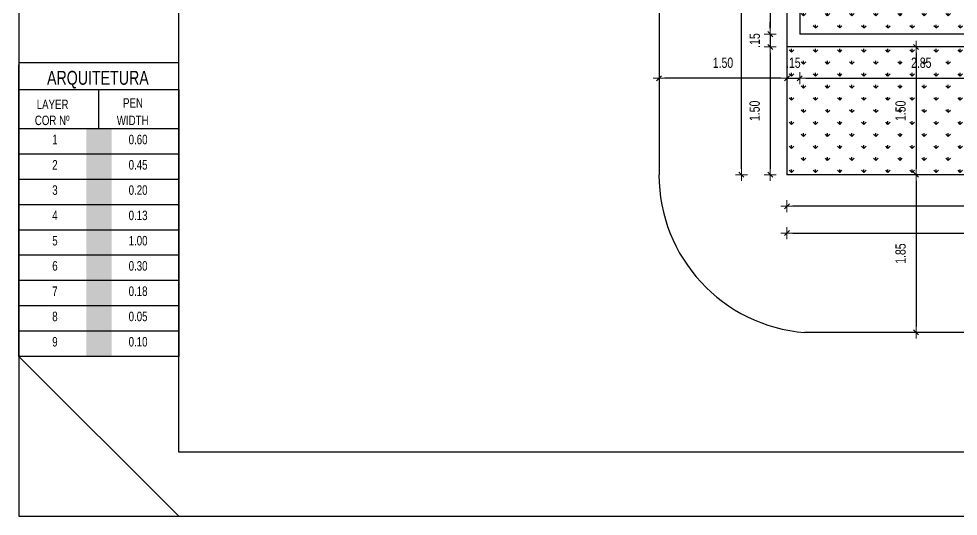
# Model space of a CAD drawing. Extents: x 425 to 531, y 796 to 840.
# Drawn here: x 424.54 to 435.55, y 795.74 to 801.57 of the extents above; entities that cross this region are included whole.
import ezdxf
from ezdxf.enums import TextEntityAlignment as Align

# ---------------------------------------------------------------- set-up
doc = ezdxf.new("R2010")
doc.units = 0
doc.header["$MEASUREMENT"] = 0
doc.header["$PDSIZE"] = -5
doc.linetypes.add('CONTINU', pattern=[0])
doc.layers.get('0').update_dxf_attribs({"linetype": 'CONTINUOUS'})
doc.layers.get('Defpoints').update_dxf_attribs({"linetype": 'CONTINUOUS'})
doc.layers.add('E-hatch', color=8, linetype='CONTINUOUS')
doc.layers.add("PRANCHA - PROJETU'S", color=7, linetype='CONTINUOUS')
doc.layers.add('E-Pen-C', color=4, linetype='CONTINUOUS', lineweight=15)
doc.layers.add('E-Pen-G', color=3, linetype='CONTINUOUS', lineweight=30)
doc.styles.add('F2', font='swisscl.ttf')
doc.dimstyles.new('DIMENSION-1', dxfattribs={"dimtxt": 0.11, "dimasz": 0.07, "dimexe": 1, "dimexo": 0, "dimgap": 0.12, "dimtad": 1, "dimzin": 7, "dimdsep": 46, "dimtxsty": 'F2', "dimblk1": 'TRACO', "dimblk2": 'TRACO', "dimsah": 1, "dimcen": 1, "dimse1": 1, "dimse2": 1, "dimclrd": 256, "dimclre": 256, "dimclrt": 6, "dimadec": 0, "dimazin": 0, "dimtfac": 1, "dimtix": 1, "dimtmove": 2, "dimatfit": 3, "dimldrblk": 'TRACO', "dimfxl": 1, "dimtolj": 1, "dimtzin": 0, "dimarcsym": 0})
pattern_1 = [(90, (0, 57.30681), (-0.141421356, 0.141421356), [0.0375, -0.245342713]), (45, (0, 57.30681), (-0.141421356, 0.141421356), [0.0375, -0.1625]), (135, (0, 57.30681), (-0.141421356, -0.141421356), [0.0375, -0.1625])]

# ---------------------------------------------------------------- blocks, each defined once
blk = doc.blocks.new('TRACO')
at = {"layer": 'E-Pen-C'}
for p, q in [((-1, 0), (1, 0)), ((0, 1), (0, -1))]:
    blk.add_line(p, q, dxfattribs=at)
at = {"layer": 'E-Pen-G'}
blk.add_line((-0.42, -0.42), (0.42, 0.42), dxfattribs=at)
blk = doc.blocks.new('*D332')
at = {"color": 4, "lineweight": -2, "transparency": 16777216}
blk.add_line((433.349, 802.223), (433.349, 801.463), dxfattribs=at)
at = {"layer": 'Defpoints', "color": 0, "linetype": 'CONTINU', "transparency": 16777216}
for p in [(433.545, 802.293), (433.349, 801.393), (433.695, 801.393)]:
    blk.add_point(p, dxfattribs=at)
at = {"color": 4, "linetype": 'CONTINU', "lineweight": -2, "transparency": 16777216, "xscale": 0.07, "yscale": 0.07, "zscale": 0.07}
for p, rotation in [((433.349, 802.293), 90), ((433.349, 801.393), 270)]:
    blk.add_blockref('TRACO', p, dxfattribs=dict(at, rotation=rotation))
at = {"color": 4, "linetype": 'CONTINU', "transparency": 16777216, "insert": (433.167, 801.843), "char_height": 0.12, "attachment_point": 5, "rotation": 90, "style": 'F2'}
blk.add_mtext('\\A1;.90', dxfattribs=at)
blk = doc.blocks.new('*D333')
at = {"color": 4, "lineweight": -2, "transparency": 16777216}
for p, q in [((433.349, 801.463), (433.349, 801.533)), ((433.349, 801.393), (433.349, 801.243)), ((433.349, 801.173), (433.349, 801.103))]:
    blk.add_line(p, q, dxfattribs=at)
at = {"layer": 'Defpoints', "color": 0, "linetype": 'CONTINU', "transparency": 16777216}
for p in [(433.695, 801.393), (433.349, 801.243), (433.545, 801.243)]:
    blk.add_point(p, dxfattribs=at)
at = {"color": 4, "linetype": 'CONTINU', "lineweight": -2, "transparency": 16777216, "xscale": 0.07, "yscale": 0.07, "zscale": 0.07}
for p, rotation in [((433.349, 801.393), 270), ((433.349, 801.243), 90)]:
    blk.add_blockref('TRACO', p, dxfattribs=dict(at, rotation=rotation))
at = {"color": 4, "linetype": 'CONTINU', "transparency": 16777216, "insert": (433.168, 801.318), "char_height": 0.12, "attachment_point": 5, "rotation": 90, "style": 'F2'}
blk.add_mtext('\\A1;.15', dxfattribs=at)
blk = doc.blocks.new('*D334')
at = {"color": 4, "lineweight": -2, "transparency": 16777216}
blk.add_line((433.012, 799.813), (433.012, 809.673), dxfattribs=at)
at = {"layer": 'Defpoints', "color": 0, "linetype": 'CONTINU', "transparency": 16777216}
for p in [(433.012, 809.743), (433.545, 809.743), (433.545, 799.743)]:
    blk.add_point(p, dxfattribs=at)
at = {"color": 4, "linetype": 'CONTINU', "lineweight": -2, "transparency": 16777216, "xscale": 0.07, "yscale": 0.07, "zscale": 0.07}
for p, rotation in [((433.012, 809.743), 90), ((433.012, 799.743), 270)]:
    blk.add_blockref('TRACO', p, dxfattribs=dict(at, rotation=rotation))
at = {"color": 4, "linetype": 'CONTINU', "transparency": 16777216, "insert": (432.83, 804.743), "char_height": 0.12, "attachment_point": 5, "rotation": 90, "style": 'F2'}
blk.add_mtext('\\A1;10.00', dxfattribs=at)
blk = doc.blocks.new('*D335')
at = {"color": 4, "lineweight": -2, "transparency": 16777216}
blk.add_line((433.349, 801.173), (433.349, 799.813), dxfattribs=at)
at = {"layer": 'Defpoints', "color": 0, "linetype": 'CONTINU', "transparency": 16777216}
for p in [(433.545, 801.243), (433.349, 799.743), (433.545, 799.743)]:
    blk.add_point(p, dxfattribs=at)
at = {"color": 4, "linetype": 'CONTINU', "lineweight": -2, "transparency": 16777216, "xscale": 0.07, "yscale": 0.07, "zscale": 0.07}
for p, rotation in [((433.349, 801.243), 90), ((433.349, 799.743), 270)]:
    blk.add_blockref('TRACO', p, dxfattribs=dict(at, rotation=rotation))
at = {"color": 4, "linetype": 'CONTINU', "transparency": 16777216, "insert": (433.167, 800.493), "char_height": 0.12, "attachment_point": 5, "rotation": 90, "style": 'F2'}
blk.add_mtext('\\A1;1.50', dxfattribs=at)
blk = doc.blocks.new('*D388')
at = {"color": 4, "lineweight": -2, "transparency": 16777216}
for p, q in [((433.475, 800.876), (433.405, 800.876)), ((433.545, 800.876), (433.695, 800.876)), ((433.765, 800.876), (433.835, 800.876))]:
    blk.add_line(p, q, dxfattribs=at)
at = {"layer": 'Defpoints', "color": 0, "linetype": 'CONTINU', "transparency": 16777216}
for p in [(433.695, 801.393), (433.545, 801.243), (433.695, 800.876)]:
    blk.add_point(p, dxfattribs=at)
at = {"color": 4, "linetype": 'CONTINU', "lineweight": -2, "transparency": 16777216, "xscale": 0.07, "yscale": 0.07, "zscale": 0.07}
blk.add_blockref('TRACO', (433.545, 800.876), dxfattribs=at)
at = {"color": 4, "linetype": 'CONTINU', "lineweight": -2, "transparency": 16777216, "xscale": 0.07, "yscale": 0.07, "zscale": 0.07, "rotation": 180}
blk.add_blockref('TRACO', (433.695, 800.876), dxfattribs=at)
at = {"color": 4, "linetype": 'CONTINU', "transparency": 16777216, "insert": (433.62, 801.057), "char_height": 0.12, "attachment_point": 5, "style": 'F2'}
blk.add_mtext('\\A1;.15', dxfattribs=at)
blk = doc.blocks.new('*D389')
at = {"color": 4, "lineweight": -2, "transparency": 16777216}
blk.add_line((433.765, 800.876), (436.475, 800.876), dxfattribs=at)
at = {"layer": 'Defpoints', "color": 0, "linetype": 'CONTINU', "transparency": 16777216}
for p in [(433.695, 801.393), (436.545, 801.393), (436.545, 800.876)]:
    blk.add_point(p, dxfattribs=at)
at = {"color": 4, "linetype": 'CONTINU', "lineweight": -2, "transparency": 16777216, "xscale": 0.07, "yscale": 0.07, "zscale": 0.07, "rotation": 180}
blk.add_blockref('TRACO', (433.695, 800.876), dxfattribs=at)
at = {"color": 4, "linetype": 'CONTINU', "lineweight": -2, "transparency": 16777216, "xscale": 0.07, "yscale": 0.07, "zscale": 0.07}
blk.add_blockref('TRACO', (436.545, 800.876), dxfattribs=at)
at = {"color": 4, "linetype": 'CONTINU', "transparency": 16777216, "insert": (435.12, 801.057), "char_height": 0.12, "attachment_point": 5, "style": 'F2'}
blk.add_mtext('\\A1;2.85', dxfattribs=at)
blk = doc.blocks.new('*D343')
at = {"color": 4, "lineweight": -2, "transparency": 16777216}
blk.add_line((442.208, 799.374), (433.615, 799.374), dxfattribs=at)
at = {"layer": 'Defpoints', "color": 0, "linetype": 'CONTINU', "transparency": 16777216}
for p in [(433.545, 799.743), (442.278, 799.743), (433.545, 799.374)]:
    blk.add_point(p, dxfattribs=at)
at = {"color": 4, "linetype": 'CONTINU', "lineweight": -2, "transparency": 16777216, "xscale": 0.07, "yscale": 0.07, "zscale": 0.07, "rotation": 180}
blk.add_blockref('TRACO', (433.545, 799.374), dxfattribs=at)
at = {"color": 4, "linetype": 'CONTINU', "lineweight": -2, "transparency": 16777216, "xscale": 0.07, "yscale": 0.07, "zscale": 0.07}
blk.add_blockref('TRACO', (442.278, 799.374), dxfattribs=at)
at = {"color": 4, "linetype": 'CONTINU', "transparency": 16777216, "insert": (437.911, 799.556), "char_height": 0.12, "attachment_point": 5, "style": 'F2'}
blk.add_mtext('\\A1;8.73', dxfattribs=at)
blk = doc.blocks.new('*D344')
at = {"color": 4, "lineweight": -2, "transparency": 16777216}
blk.add_line((433.615, 799.059), (453.475, 799.059), dxfattribs=at)
at = {"layer": 'Defpoints', "color": 0, "linetype": 'CONTINU', "transparency": 16777216}
for p in [(433.545, 799.743), (453.545, 799.743), (453.545, 799.059)]:
    blk.add_point(p, dxfattribs=at)
at = {"color": 4, "linetype": 'CONTINU', "lineweight": -2, "transparency": 16777216, "xscale": 0.07, "yscale": 0.07, "zscale": 0.07, "rotation": 180}
blk.add_blockref('TRACO', (433.545, 799.059), dxfattribs=at)
at = {"color": 4, "linetype": 'CONTINU', "lineweight": -2, "transparency": 16777216, "xscale": 0.07, "yscale": 0.07, "zscale": 0.07}
blk.add_blockref('TRACO', (453.545, 799.059), dxfattribs=at)
at = {"color": 4, "linetype": 'CONTINU', "transparency": 16777216, "insert": (443.545, 799.241), "char_height": 0.12, "attachment_point": 5, "style": 'F2'}
blk.add_mtext('\\A1;20.00', dxfattribs=at)
blk = doc.blocks.new('*D379')
at = {"color": 4, "linetype": 'Continuous', "lineweight": -2, "transparency": 16777216}
blk.add_line((435.059, 799.673), (435.059, 797.963), dxfattribs=at)
at = {"layer": 'Defpoints', "color": 0, "linetype": 'CONTINU', "transparency": 16777216}
for p in [(434.781, 799.743), (434.781, 797.893), (435.059, 797.893)]:
    blk.add_point(p, dxfattribs=at)
at = {"color": 4, "linetype": 'CONTINU', "lineweight": -2, "transparency": 16777216, "xscale": 0.07, "yscale": 0.07, "zscale": 0.07}
for p, rotation in [((435.059, 799.743), 90), ((435.059, 797.893), 270)]:
    blk.add_blockref('TRACO', p, dxfattribs=dict(at, rotation=rotation))
at = {"color": 4, "linetype": 'CONTINU', "transparency": 16777216, "insert": (434.878, 798.818), "char_height": 0.12, "attachment_point": 5, "rotation": 90, "style": 'F2'}
blk.add_mtext('\\A1;1.85', dxfattribs=at)
blk = doc.blocks.new('*D380')
at = {"color": 4, "linetype": 'Continuous', "lineweight": -2, "transparency": 16777216}
blk.add_line((433.475, 800.876), (432.115, 800.876), dxfattribs=at)
at = {"layer": 'Defpoints', "color": 0, "linetype": 'CONTINU', "transparency": 16777216}
for p in [(432.045, 800.876), (432.045, 799.743), (433.545, 799.743)]:
    blk.add_point(p, dxfattribs=at)
at = {"color": 4, "linetype": 'CONTINU', "lineweight": -2, "transparency": 16777216, "xscale": 0.07, "yscale": 0.07, "zscale": 0.07, "rotation": 180}
blk.add_blockref('TRACO', (432.045, 800.876), dxfattribs=at)
at = {"color": 4, "linetype": 'CONTINU', "lineweight": -2, "transparency": 16777216, "xscale": 0.07, "yscale": 0.07, "zscale": 0.07}
blk.add_blockref('TRACO', (433.545, 800.876), dxfattribs=at)
at = {"color": 4, "linetype": 'CONTINU', "transparency": 16777216, "insert": (432.795, 801.057), "char_height": 0.12, "attachment_point": 5, "style": 'F2'}
blk.add_mtext('\\A1;1.50', dxfattribs=at)
blk = doc.blocks.new('*D411')
at = {"color": 4, "linetype": 'Continuous', "lineweight": -2, "transparency": 16777216}
blk.add_line((435.059, 801.173), (435.059, 799.813), dxfattribs=at)
at = {"layer": 'Defpoints', "color": 0, "linetype": 'CONTINU', "transparency": 16777216}
for p in [(433.545, 801.243), (433.545, 799.743), (435.059, 799.743)]:
    blk.add_point(p, dxfattribs=at)
at = {"color": 4, "linetype": 'CONTINU', "lineweight": -2, "transparency": 16777216, "xscale": 0.07, "yscale": 0.07, "zscale": 0.07}
for p, rotation in [((435.059, 801.243), 90), ((435.059, 799.743), 270)]:
    blk.add_blockref('TRACO', p, dxfattribs=dict(at, rotation=rotation))
at = {"color": 4, "linetype": 'CONTINU', "transparency": 16777216, "insert": (434.878, 800.493), "char_height": 0.12, "attachment_point": 5, "rotation": 90, "style": 'F2'}
blk.add_mtext('\\A1;1.50', dxfattribs=at)

msp = doc.modelspace()

# ---------------------------------------------------------------- hatches: boundary and pattern name
at = {"layer": 'E-hatch'}
h = msp.add_hatch(dxfattribs=at)
h.set_pattern_fill('GRASS', color=8, scale=0.2, style=0)
h.set_pattern_definition(pattern_1)
h.paths.add_polyline_path([(436.545, 809.593), (433.695, 809.593), (433.695, 803.093, -0.010731), (433.729, 803.092), (433.729, 803.21), (434.085, 803.21), (434.085, 802.992, -0.058175), (434.235, 802.883), (434.235, 803.21), (434.591, 803.21), (434.591, 802.19), (434.235, 802.19), (434.235, 802.293), (434.085, 802.293), (434.085, 802.19), (433.729, 802.19), (433.729, 802.293), (433.695, 802.293), (433.695, 801.393), (436.345, 801.393), (436.345, 802.587), (436.138, 802.587), (436.138, 803.607), (436.345, 803.607), (436.345, 803.693), (435.645, 803.693), (435.645, 805.893), (435.645, 808.093), (436.545, 808.093)])
h.paths.add_polyline_path([(434.754, 808.603, -1), (434.867, 808.603, -1)], flags=16)
h.paths.add_polyline_path([(434.235, 808.04), (434.591, 808.04), (434.591, 807.02), (434.235, 807.02)], flags=16)
h.paths.add_polyline_path([(434.085, 808.04), (434.085, 807.02), (433.729, 807.02), (433.729, 808.04)], flags=16)
h.paths.add_polyline_path([(434.708, 808.04), (435.063, 808.04), (435.063, 807.02), (434.708, 807.02)], flags=16)
h.paths.add_polyline_path([(435.176, 808.04), (435.532, 808.04), (435.532, 807.02), (435.176, 807.02)], flags=16)
h.paths.add_polyline_path([(434.235, 806.951), (434.591, 806.951), (434.591, 805.931), (434.235, 805.931)], flags=16)
h.paths.add_polyline_path([(434.085, 806.951), (434.085, 805.931), (433.729, 805.931), (433.729, 806.951)], flags=16)
h.paths.add_polyline_path([(434.708, 806.951), (435.063, 806.951), (435.063, 805.931), (434.708, 805.931)], flags=16)
h.paths.add_polyline_path([(435.176, 806.951), (435.532, 806.951), (435.532, 805.931), (435.176, 805.931)], flags=16)
h.paths.add_polyline_path([(434.235, 805.849), (434.591, 805.849), (434.591, 804.829), (434.235, 804.829)], flags=16)
h.paths.add_polyline_path([(434.085, 805.849), (434.085, 805.584, -0.358513), (434.14, 805.533), (434.14, 805.438, -0.358513), (434.085, 805.388), (434.085, 804.829), (433.802, 804.829), (433.802, 804.76), (434.085, 804.76), (434.085, 803.74), (433.729, 803.74), (433.729, 804.76), (433.802, 804.76), (433.802, 804.829), (433.729, 804.829), (433.729, 805.849)], flags=16)
h.paths.add_polyline_path([(434.708, 805.849), (435.063, 805.849), (435.063, 804.829), (434.708, 804.829)], flags=16)
h.paths.add_polyline_path([(435.176, 805.849), (435.532, 805.849), (435.532, 804.829), (435.176, 804.829)], flags=16)
h.paths.add_polyline_path([(434.235, 804.76), (434.591, 804.76), (434.591, 803.74), (434.235, 803.74)], flags=16)
h.paths.add_polyline_path([(434.708, 804.76), (435.063, 804.76), (435.063, 803.74), (434.708, 803.74)], flags=16)
h.paths.add_polyline_path([(435.176, 804.76), (435.532, 804.76), (435.532, 803.74), (435.176, 803.74)], flags=16)
h.paths.add_polyline_path([(434.708, 803.45), (435.063, 803.45), (435.063, 802.43), (434.708, 802.43)], flags=16)
h.paths.add_polyline_path([(435.657, 803.607), (436.013, 803.607), (436.013, 802.587), (435.657, 802.587)], flags=16)
h.paths.add_polyline_path([(435.176, 803.45), (435.532, 803.45), (435.532, 802.43), (435.176, 802.43)], flags=16)
h.paths.add_polyline_path([(436.138, 804.76), (436.494, 804.76), (436.494, 804.093), (436.545, 804.093), (436.545, 805.893), (435.645, 805.893), (435.645, 803.693), (436.345, 803.693), (436.345, 803.74), (436.138, 803.74)], flags=17)
h.paths.add_polyline_path([(436.013, 803.74), (435.657, 803.74), (435.657, 804.76), (436.013, 804.76)], flags=16)
h.paths.add_polyline_path([(436.013, 804.829), (435.657, 804.829), (435.657, 805.849), (436.013, 805.849)], flags=16)
h.paths.add_polyline_path([(436.138, 804.829), (436.138, 805.849), (436.494, 805.849), (436.494, 804.829)], flags=16)
h.paths.add_polyline_path([(436.545, 808.093), (435.645, 808.093), (435.645, 805.893), (436.545, 805.893)], flags=17)
h.paths.add_polyline_path([(436.138, 806.951), (436.494, 806.951), (436.494, 805.931), (436.138, 805.931)], flags=16)
h.paths.add_polyline_path([(436.013, 805.931), (435.657, 805.931), (435.657, 806.951), (436.013, 806.951)], flags=16)
h.paths.add_polyline_path([(436.138, 807.02), (436.138, 808.04), (436.494, 808.04), (436.494, 807.02)], flags=16)
h.paths.add_polyline_path([(436.013, 807.02), (435.657, 807.02), (435.657, 808.04), (436.013, 808.04)], flags=16)
h.paths.add_polyline_path([(434.235, 802.883, 0.058175), (434.085, 802.992), (434.085, 802.739, -0.287812), (434.125, 802.691), (434.125, 802.596, -0.287812), (434.085, 802.548), (434.085, 802.323), (434.235, 802.323)], flags=17)
h.paths.add_polyline_path([(436.495, 802.587), (436.345, 802.587), (436.345, 801.393), (436.495, 801.393)], flags=17)
h.paths.add_polyline_path([(436.545, 803.693), (436.495, 803.693), (436.495, 801.393), (436.545, 801.393)], flags=17)
h.paths.add_polyline_path([(436.495, 803.693), (436.345, 803.693), (436.345, 803.607), (436.495, 803.607)], flags=17)
h.paths.add_polyline_path([(436.545, 803.943), (436.495, 803.943), (436.495, 803.693), (436.545, 803.693)], flags=16)
h.paths.add_polyline_path([(434.634, 808.757), (435.421, 808.757), (435.421, 808.971), (434.634, 808.971)], flags=24)
h.paths.add_polyline_path([(434.645, 808.936), (435.41, 808.936), (435.41, 809.163), (434.645, 809.163)], flags=24)
h.paths.add_polyline_path([(436.327, 801.83), (436.327, 802.153), (436.074, 802.153), (436.074, 801.83)], flags=24)
h.paths.add_polyline_path([(436.327, 808.041), (436.327, 808.289), (436.074, 808.289), (436.074, 808.041)], flags=25)
h.paths.add_polyline_path([(435.99, 802.08), (435.99, 802.403), (435.737, 802.403), (435.737, 802.08)], flags=24)
h.paths.add_polyline_path([(433.766, 805.39), (434.078, 805.39), (434.078, 805.584), (433.766, 805.584)], flags=8)
h.paths.add_polyline_path([(434.844, 808.371), (435.283, 808.371), (435.283, 808.532), (434.844, 808.532)], flags=24)
h.paths.add_polyline_path([(434.947, 808.605), (435.283, 808.605), (435.283, 808.789), (434.947, 808.789)], flags=24)
h.paths.add_polyline_path([(436.327, 805.431), (436.327, 805.754), (436.074, 805.754), (436.074, 805.431)], flags=24)
h = msp.add_hatch(dxfattribs=at)
h.set_pattern_fill('GRASS', color=8, scale=0.2, style=0)
h.set_pattern_definition(pattern_1)
h.paths.add_polyline_path([(442.278, 799.743), (442.278, 801.243), (437.795, 801.243), (437.795, 801.043), (436.345, 801.043), (436.345, 801.243), (433.545, 801.243), (433.545, 799.743)])
h.paths.add_polyline_path([(437.754, 800.121, -1), (437.641, 800.121, -1)], flags=16)
h.paths.add_polyline_path([(437.795, 801.043), (437.795, 801.243), (437.645, 801.243), (437.645, 801.193), (436.495, 801.193), (436.495, 801.243), (436.345, 801.243), (436.345, 801.043)], flags=16)
h.paths.add_polyline_path([(437.652, 800.459), (438.177, 800.459), (438.177, 800.643), (437.652, 800.643)], flags=24)
h.paths.add_polyline_path([(437.521, 800.275), (438.308, 800.275), (438.308, 800.489), (437.521, 800.489)], flags=24)
h.paths.add_polyline_path([(433.493, 800.93), (433.741, 800.93), (433.741, 801.183), (433.493, 801.183)], flags=9)
h.paths.add_polyline_path([(434.958, 800.93), (435.281, 800.93), (435.281, 801.183), (434.958, 801.183)], flags=24)
h.paths.add_polyline_path([(436.493, 800.93), (436.741, 800.93), (436.741, 801.183), (436.493, 801.183)], flags=24)
h.paths.add_polyline_path([(437.131, 800.93), (437.455, 800.93), (437.455, 801.183), (437.131, 801.183)], flags=24)
h.paths.add_polyline_path([(437.893, 800.93), (438.141, 800.93), (438.141, 801.183), (437.893, 801.183)], flags=24)
h.paths.add_polyline_path([(438.143, 800.93), (438.391, 800.93), (438.391, 801.183), (438.143, 801.183)], flags=24)
h.paths.add_polyline_path([(438.393, 800.93), (438.641, 800.93), (438.641, 801.183), (438.393, 801.183)], flags=24)
h.paths.add_polyline_path([(438.643, 800.93), (438.891, 800.93), (438.891, 801.183), (438.643, 801.183)], flags=24)
h.paths.add_polyline_path([(438.893, 800.93), (439.141, 800.93), (439.141, 801.183), (438.893, 801.183)], flags=24)
h.paths.add_polyline_path([(439.143, 800.93), (439.391, 800.93), (439.391, 801.183), (439.143, 801.183)], flags=24)
h.paths.add_polyline_path([(439.393, 800.93), (439.641, 800.93), (439.641, 801.183), (439.393, 801.183)], flags=24)
h.paths.add_polyline_path([(439.643, 800.93), (439.891, 800.93), (439.891, 801.183), (439.643, 801.183)], flags=24)
h.paths.add_polyline_path([(439.893, 800.93), (440.141, 800.93), (440.141, 801.183), (439.893, 801.183)], flags=24)
h.paths.add_polyline_path([(440.143, 800.93), (440.391, 800.93), (440.391, 801.183), (440.143, 801.183)], flags=24)
h.paths.add_polyline_path([(440.393, 800.93), (440.641, 800.93), (440.641, 801.183), (440.393, 801.183)], flags=24)
h.paths.add_polyline_path([(440.643, 800.93), (440.891, 800.93), (440.891, 801.183), (440.643, 801.183)], flags=24)
h.paths.add_polyline_path([(440.893, 800.93), (441.141, 800.93), (441.141, 801.183), (440.893, 801.183)], flags=24)
h.paths.add_polyline_path([(441.093, 800.93), (441.341, 800.93), (441.341, 801.183), (441.093, 801.183)], flags=24)
h.paths.add_polyline_path([(441.822, 800.93), (442.145, 800.93), (442.145, 801.183), (441.822, 801.183)], flags=24)
h.paths.add_polyline_path([(435.005, 800.33), (435.005, 800.653), (434.752, 800.653), (434.752, 800.33)], flags=24)
h.paths.add_polyline_path([(437.731, 799.889), (438.171, 799.889), (438.171, 800.05), (437.731, 800.05)], flags=24)
h.paths.add_polyline_path([(437.834, 800.123), (438.17, 800.123), (438.17, 800.307), (437.834, 800.307)], flags=24)
at = {"layer": "PRANCHA - PROJETU'S"}
h = msp.add_hatch(color=1, dxfattribs=at)
h.set_gradient(color1=(255, 0, 0), color2=(255, 0, 0), tint=1)
h.paths.add_polyline_path([(425.625, 800.281), (425.329, 800.281), (425.329, 799.984), (425.625, 799.984)])
h = msp.add_hatch(color=2, dxfattribs=at)
h.set_gradient(color1=(255, 255, 0), color2=(255, 255, 0), tint=1)
h.paths.add_polyline_path([(425.625, 799.687), (425.625, 799.984), (425.329, 799.984), (425.329, 799.687)])
h = msp.add_hatch(color=3, dxfattribs=at)
h.set_gradient(color1=(0, 255, 0), color2=(0, 255, 0), tint=1)
h.paths.add_polyline_path([(425.625, 799.687), (425.329, 799.687), (425.329, 799.391), (425.625, 799.391)])
h = msp.add_hatch(color=4, dxfattribs=at)
h.set_gradient(color1=(0, 255, 255), color2=(0, 255, 255), tint=1)
h.paths.add_polyline_path([(425.625, 799.391), (425.329, 799.391), (425.329, 799.094), (425.625, 799.094)])
h = msp.add_hatch(color=5, dxfattribs=at)
h.set_gradient(color1=(0, 0, 255), color2=(0, 0, 255), tint=1)
h.paths.add_polyline_path([(425.625, 799.094), (425.329, 799.094), (425.329, 798.798), (425.625, 798.798)])
h = msp.add_hatch(color=6, dxfattribs=at)
h.set_gradient(color1=(255, 0, 255), color2=(255, 0, 255), tint=1)
h.paths.add_polyline_path([(425.625, 798.798), (425.329, 798.798), (425.329, 798.501), (425.625, 798.501)])
h = msp.add_hatch(color=7, dxfattribs=at)
h.set_gradient(color1=(255, 255, 255), tint=1)
h.paths.add_polyline_path([(425.625, 798.501), (425.329, 798.501), (425.329, 798.204), (425.625, 798.204)])
h = msp.add_hatch(color=8, dxfattribs=at)
h.set_gradient(color1=(128, 128, 128), color2=(128, 128, 128), tint=1)
h.paths.add_polyline_path([(425.625, 798.204), (425.329, 798.204), (425.329, 797.908), (425.625, 797.908)])
h = msp.add_hatch(color=9, dxfattribs=at)
h.set_gradient(color1=(192, 192, 192), color2=(192, 192, 192), tint=1)
h.paths.add_polyline_path([(425.625, 797.908), (425.329, 797.908), (425.329, 797.611), (425.625, 797.611)])

# ---------------------------------------------------------------- linework, layer by layer
at = {"color": 8, "linetype": 'Continuous', "ltscale": 0.35}
for p, q in [((432.045, 809.743), (432.045, 799.743)), ((433.545, 801.243), (433.545, 799.743)), ((453.395, 799.743), (433.545, 799.743)), ((453.545, 797.893), (433.756, 797.893))]:
    msp.add_line(p, q, dxfattribs=at)
at = {"color": 1, "linetype": 'Continuous', "ltscale": 0.35}
for p, q in [((433.545, 802.293), (433.545, 801.243)), ((433.695, 802.293), (433.695, 801.393)), ((436.545, 801.393), (433.695, 801.393)), ((442.675, 801.243), (433.545, 801.243))]:
    msp.add_line(p, q, dxfattribs=at)
at = {"color": 2, "linetype": 'Continuous'}
msp.add_line((426.413, 795.736), (424.538, 797.611), dxfattribs=at)
msp.add_lwpolyline([(424.538, 795.736), (472.097, 795.736), (472.097, 840.286), (424.538, 840.286)], close=True, dxfattribs=at)
at = {"color": 1, "linetype": 'Continuous'}
msp.add_lwpolyline([(426.413, 839.536), (471.347, 839.536), (471.347, 796.486), (426.413, 796.486)], close=True, dxfattribs=at)
at = {"color": 8, "linetype": 'CONTINU'}
msp.add_arc((433.9, 799.743), 1.856, 180, 265.5377, dxfattribs=at)
at = {"layer": "PRANCHA - PROJETU'S"}
for p, q in [((426.416, 801.055), (424.538, 801.055)), ((424.538, 797.611), (424.538, 801.035)), ((426.416, 800.738), (424.538, 800.738)), ((426.416, 800.738), (424.538, 800.738)), ((425.477, 800.281), (425.477, 800.738)), ((426.416, 800.738), (426.416, 797.611)), ((426.416, 800.281), (424.538, 800.281)), ((426.416, 799.984), (424.538, 799.984)), ((426.416, 799.687), (424.538, 799.687)), ((426.416, 799.391), (424.538, 799.391)), ((426.416, 799.094), (424.538, 799.094)), ((426.416, 798.798), (424.538, 798.798)), ((426.416, 798.501), (424.538, 798.501)), ((426.416, 798.204), (424.538, 798.204)), ((426.416, 797.908), (424.538, 797.908)), ((426.416, 797.611), (424.538, 797.611)), ((426.416, 797.611), (424.538, 797.611)), ((426.416, 797.611), (424.538, 797.611))]:
    msp.add_line(p, q, dxfattribs=at)

# ---------------------------------------------------------------- texts
at = {"layer": "PRANCHA - PROJETU'S", "color": 2, "style": 'F2'}
msp.add_text('ARQUITETURA', height=0.16235, dxfattribs=at).set_placement((424.869, 800.962), align=Align.TOP_LEFT)
at = {"layer": "PRANCHA - PROJETU'S", "style": 'F2'}
for s, height, p in [('LAYER', 0.1108, (424.748, 800.624)), ('PEN', 0.1108, (425.76, 800.641)), ('COR Nº', 0.1108, (424.726, 800.437)), ('WIDTH', 0.1108, (425.687, 800.437)), ('1', 0.111, (424.93, 800.212)), ('0.60', 0.1108, (425.826, 800.212)), ('2', 0.111, (424.93, 799.915)), ('0.45', 0.1108, (425.826, 799.915)), ('3', 0.111, (424.93, 799.619)), ('0.20', 0.1108, (425.826, 799.619)), ('4', 0.111, (424.93, 799.322)), ('0.13', 0.1108, (425.826, 799.322)), ('5', 0.111, (424.93, 799.025)), ('1.00', 0.1108, (425.826, 799.025)), ('6', 0.111, (424.93, 798.729)), ('0.30', 0.1108, (425.826, 798.729)), ('7', 0.111, (424.93, 798.432)), ('0.18', 0.1108, (425.826, 798.432)), ('8', 0.111, (424.93, 798.136)), ('0.05', 0.1108, (425.826, 798.136)), ('9', 0.111, (424.93, 797.839)), ('0.10', 0.1108, (425.826, 797.839))]:
    msp.add_text(s, height=height, dxfattribs=at).set_placement(p, align=Align.TOP_LEFT)

# ---------------------------------------------------------------- dimensions: what is measured, and where the dimension line sits
at = {"color": 8, "linetype": 'CONTINU'}
for base, p1, p2, picture, middle in [((433.012, 809.743), (433.545, 799.743), (433.545, 809.743), '*D334', (432.83, 804.743)), ((433.349, 801.393), (433.545, 802.293), (433.695, 801.393), '*D332', (433.167, 801.843)), ((433.349, 801.243), (433.695, 801.393), (433.545, 801.243), '*D333', (433.168, 801.318)), ((433.349, 799.743), (433.545, 801.243), (433.545, 799.743), '*D335', (433.167, 800.493)), ((435.059, 799.743), (433.545, 801.243), (433.545, 799.743), '*D411', (434.878, 800.493))]:
    dim = msp.add_linear_dim(base=base, p1=p1, p2=p2, angle=90, dimstyle='DIMENSION-1', override={"dimtxt": 0.12, "dimclrd": 4, "dimclrt": 4, "dimfxl": 0.1, "dimfxlon": 1}, dxfattribs=at)
    dim.commit()
    dim.dimension.update_dxf_attribs({"geometry": picture, "text_midpoint": middle})
for base, p1, p2, picture, middle in [((433.695, 800.876), (433.545, 801.243), (433.695, 801.393), '*D388', (433.62, 801.057)), ((436.545, 800.876), (433.695, 801.393), (436.545, 801.393), '*D389', (435.12, 801.057)), ((433.545, 799.374), (442.278, 799.743), (433.545, 799.743), '*D343', (437.911, 799.556)), ((453.545, 799.059), (433.545, 799.743), (453.545, 799.743), '*D344', (443.545, 799.241))]:
    dim = msp.add_linear_dim(base=base, p1=p1, p2=p2, dimstyle='DIMENSION-1', override={"dimtxt": 0.12, "dimclrd": 4, "dimclrt": 4, "dimfxl": 0.1, "dimfxlon": 1}, dxfattribs=at)
    dim.commit()
    dim.dimension.update_dxf_attribs({"geometry": picture, "text_midpoint": middle})
for p1, p2, distance, picture, middle in [((433.545, 799.743), (432.045, 799.743), -1.133, '*D380', (432.795, 801.057)), ((434.781, 799.743), (434.781, 797.893), 0.278, '*D379', (434.878, 798.818))]:
    dim = msp.add_aligned_dim(p1=p1, p2=p2, distance=distance, dimstyle='DIMENSION-1', override={"dimtxt": 0.12, "dimclrd": 4, "dimclrt": 4, "dimfxl": 0.1, "dimfxlon": 1}, dxfattribs=at)
    dim.commit()
    dim.dimension.update_dxf_attribs({"geometry": picture, "text_midpoint": middle})

doc.saveas('drawing.dxf')
